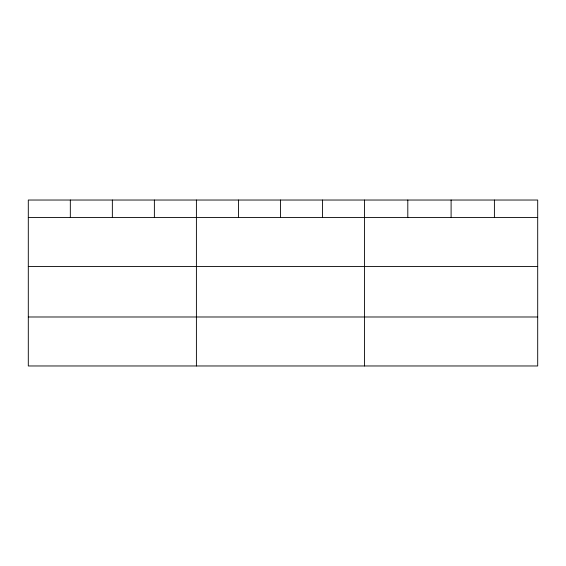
<?xml version="1.0" encoding="UTF-8"?>
<svg xmlns="http://www.w3.org/2000/svg" width="566" height="566" viewBox="0 0 566 566"><rect width="100%" height="100%" fill="white"/><g stroke="black" fill="none" stroke-linecap="round" stroke-linejoin="round"><path stroke-width="0.85" d="M537.7 266.515L537.7 200.031L28.3 200.031L28.3 365.969L537.7 365.969L537.7 266.515L28.3 266.515M28.3 217.528L537.7 217.528M28.3 316.988L537.7 316.988M494.401 200.031L494.401 217.528M451.102 200.031L451.102 217.528M407.803 200.031L407.803 217.528M364.504 200.031L364.504 365.969M322.478 200.031L322.478 217.528M280.453 200.031L280.453 217.528M238.428 200.031L238.428 217.528M196.402 200.031L196.402 365.969M154.376 200.031L154.376 217.528M112.351 200.031L112.351 217.528M70.326 200.031L70.326 217.528"/></g></svg>
